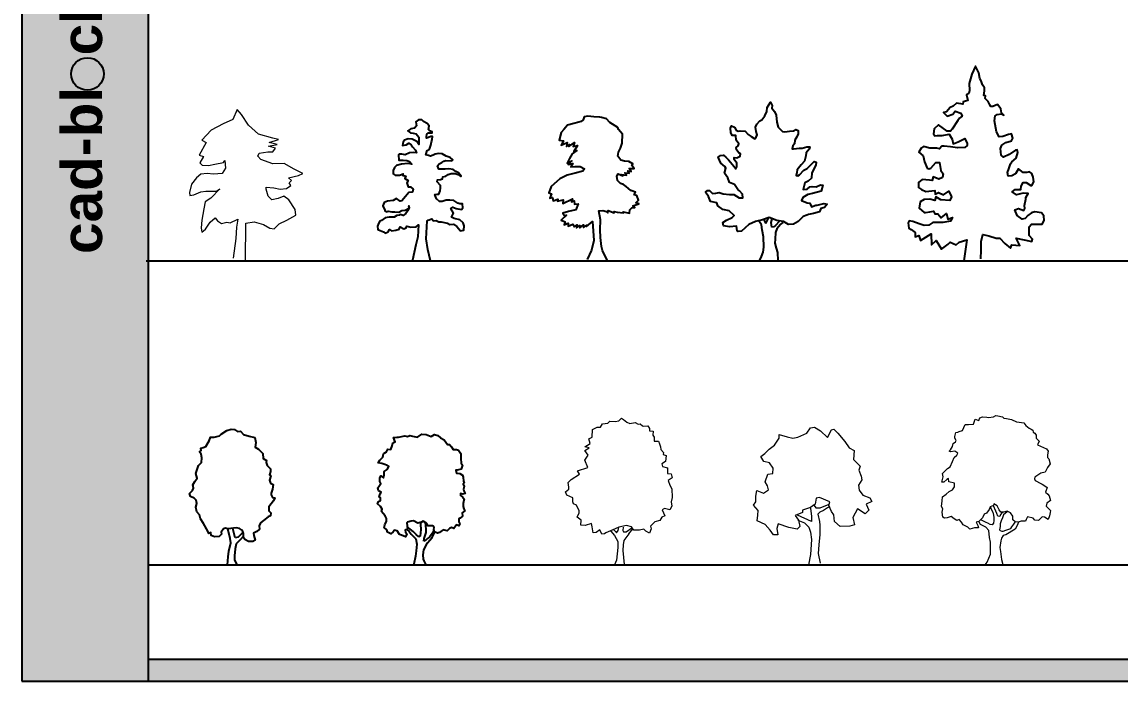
# Model space of a CAD drawing. Header units: millimetres. Extents: x 157249 to 320429, y 217580 to 295459.
# Drawn here: x 157249 to 222099, y 217580 to 256520 of the extents above; entities that cross this region are included whole.
import ezdxf

# ---------------------------------------------------------------- set-up
doc = ezdxf.new("R2010")
doc.units = ezdxf.units.MM
doc.layers.add('www.cad-blocks.net', color=7, linetype='Continuous')
doc.styles.get("Standard").update_dxf_attribs({"font": 'arial.ttf'})

# ---------------------------------------------------------------- blocks, each defined once
blk = doc.blocks.new('A$C643F1F7A')
at = {"lineweight": 0}
for p, q in [((2803, 8940), (2557, 8353)), ((3056, 8655), (2803, 8940)), ((3479, 8026), (3056, 8655)), ((1974, 8097), (1261, 7722)), ((2557, 8353), (1974, 8097)), ((4069, 7493), (3479, 8026)), ((1261, 7722), (728, 7132)), ((4906, 7249), (4069, 7493)), ((4693, 6996), (5241, 7168)), ((5241, 7168), (4906, 7249)), ((980, 7003), (568, 6248)), ((728, 7132), (980, 7003)), ((4659, 6781), (5160, 6869)), ((5078, 6665), (4659, 6781)), ((5160, 6869), (4693, 6996)), ((4913, 6449), (5078, 6665)), ((568, 6248), (819, 6166)), ((819, 6166), (607, 5794)), ((1992, 5805), (2075, 5925)), ((2075, 5925), (2114, 5472)), ((4031, 6191), (4113, 6359)), ((4200, 5989), (4031, 6191)), ((4113, 6359), (4614, 6446)), ((4918, 5744), (4200, 5989)), ((4614, 6446), (4913, 6449)), ((607, 5794), (740, 5664)), ((740, 5664), (1110, 5631)), ((1110, 5631), (1491, 5717)), ((1491, 5717), (1992, 5805)), ((2114, 5472), (1914, 5171)), ((5587, 5750), (4918, 5744)), ((6174, 5420), (5587, 5750)), ((6678, 5173), (6174, 5420)), ((411, 4909), (115, 4536)), ((660, 5126), (411, 4909)), ((1030, 5165), (660, 5126)), ((1412, 5132), (1030, 5165)), ((1914, 5171), (1412, 5132)), ((5844, 4916), (6428, 5040)), ((6013, 4750), (5844, 4916)), ((5882, 4617), (6013, 4750)), ((5967, 4451), (5882, 4617)), ((6428, 5040), (6678, 5173)), ((115, 4536), (0, 4034)), ((0, 4034), (1, 3867)), ((1, 3867), (252, 3905)), ((252, 3905), (668, 4075)), ((668, 4075), (955, 4125)), ((955, 4125), (1587, 4130)), ((1789, 4251), (1256, 3710)), ((1587, 4130), (1789, 4251)), ((4511, 4356), (4965, 4324)), ((4512, 4237), (4511, 4356)), ((4635, 3820), (4512, 4237)), ((4965, 4324), (5348, 4243)), ((5348, 4243), (5718, 4282)), ((5718, 4282), (5967, 4451)), ((924, 3492), (843, 3073)), ((1256, 3710), (924, 3492)), ((4851, 3606), (4635, 3820)), ((5221, 3693), (4851, 3606)), ((5554, 3827), (5221, 3693)), ((5854, 3614), (5554, 3827)), ((6229, 3032), (5854, 3614)), ((843, 3073), (717, 2404)), ((5732, 2407), (6279, 2698)), ((6279, 2698), (6229, 3032)), ((717, 2404), (685, 1950)), ((685, 1950), (723, 1699)), ((936, 1868), (1220, 2288)), ((1220, 2288), (1516, 2541)), ((1516, 2541), (1637, 2375)), ((1637, 2375), (1889, 2210)), ((1889, 2210), (2187, 2296)), ((2187, 2296), (2390, 2250)), ((2390, 2250), (2854, 2468)), ((2774, 2002), (2732, 1333)), ((2854, 2468), (2774, 2002)), ((3291, 0), (3310, 2221)), ((3310, 2221), (3811, 2309)), ((3811, 2309), (4361, 2146)), ((4361, 2146), (4733, 1934)), ((4984, 1900), (5280, 2189)), ((5280, 2189), (5732, 2407)), ((723, 1699), (936, 1868)), ((2732, 1333), (2574, 162)), ((4733, 1934), (4984, 1900))]:
    blk.add_line(p, q, dxfattribs=at)
blk = doc.blocks.new('A$C7AB03A88')
blk.add_lwpolyline([(3122, 0), (2959, 667), (2876, 1312), (2923, 2374), (2985, 2414), (3198, 2477), (3300, 2377), (3457, 2378), (3615, 2301), (3749, 2302), (4126, 2226), (4262, 2149), (4481, 2173), (4678, 2034), (4894, 1783), (5090, 1824), (5110, 2077), (5047, 2256), (4849, 2428), (4517, 2504), (4359, 2582), (4398, 2661), (4475, 2819), (4333, 3093), (4450, 3172), (4631, 3095), (4945, 3041), (5023, 3137), (5022, 3373), (4864, 3372), (4746, 3410), (4509, 3566), (4273, 3586), (4054, 3585), (3819, 3504), (3645, 3503), (3486, 3659), (3406, 3855), (3383, 3933), (3523, 3951), (3619, 3935), (3696, 4132), (3717, 4306), (3716, 4447), (3517, 4681), (3533, 4799), (3713, 4817), (3831, 4841), (3846, 4976), (4026, 5016), (4160, 5096), (4339, 5159), (4575, 5161), (4750, 5101), (4908, 4984), (4930, 5007), (4771, 5202), (4613, 5279), (4455, 5396), (4197, 5433), (3983, 5415), (3826, 5414), (3607, 5429), (3527, 5608), (3644, 5727), (3801, 5823), (3901, 5886), (4036, 5926), (4373, 5906), (4451, 5969), (4293, 6102), (4056, 6179), (3819, 6335), (3600, 6355), (3404, 6314), (3286, 6252), (3129, 6194), (3011, 6233), (2854, 6271), (2930, 6524), (3070, 6604), (3147, 6840), (3185, 7037), (3223, 7178), (3238, 7352), (3143, 7351), (3003, 7294), (2885, 7254), (2885, 7332), (2906, 7490), (3007, 7571), (3220, 7571), (3219, 7627), (3065, 7685), (2999, 7766), (3037, 7979), (2918, 8119), (2703, 8235), (2602, 8330), (2405, 8328), (2249, 8209), (2290, 7974), (2173, 7838), (1960, 7797), (1781, 7694), (1939, 7561), (2097, 7540), (2277, 7502), (2435, 7306), (2437, 7149), (2439, 6874), (2320, 7053), (2201, 7108), (2043, 7185), (1807, 7206), (1589, 7143), (1511, 7007), (1495, 6928), (1473, 6810), (1692, 6851), (1849, 6948), (1984, 6854), (2064, 6736), (2245, 6541), (2302, 6384), (2089, 6400), (1892, 6381), (1635, 6261), (1421, 6316), (1281, 6315), (1225, 6258), (1244, 5944), (1306, 5944), (1503, 5946), (1716, 5925), (1874, 5870), (2016, 5714), (1779, 5751), (1403, 5709), (1112, 5628), (995, 5526), (918, 5351), (919, 5149), (1038, 5072), (1156, 5073), (1291, 5074), (1509, 5137), (1470, 5058), (1667, 4998), (1607, 4863), (1804, 4746), (1727, 4605), (1807, 4370), (1947, 4371), (2106, 4238), (2068, 4058), (1849, 4039), (1637, 3802), (1420, 3542), (1325, 3524), (1105, 3679), (909, 3560), (578, 3535), (382, 3455), (305, 3258), (425, 3006), (425, 2967), (504, 2905), (622, 2946), (836, 2891), (1016, 2893), (1252, 2872), (1425, 2974), (1621, 2993), (1878, 3135), (1838, 3253), (1818, 3017), (1662, 2796), (1506, 2677), (1331, 2738), (1270, 2698), (1135, 2674), (979, 2578), (861, 2577), (681, 2592), (445, 2551), (233, 2392), (132, 2352), (55, 2217), (0, 2059), (18, 1863), (159, 1802), (356, 1725), (453, 1630), (632, 1710), (709, 1846), (828, 1768), (1080, 1809), (1276, 1872), (1337, 2008), (1551, 1891), (1691, 1954), (1730, 2050), (1966, 1996), (2280, 2015), (2414, 2134), (2380, 1426), (2249, 953), (2060, 48)])
blk = doc.blocks.new('A$C1CC73AB5')
blk.add_lwpolyline([(3462, 0), (3167, 617), (3120, 857), (3053, 1387), (3024, 1829), (3045, 2429), (2952, 2959), (3192, 2980), (3414, 2918), (3484, 2850), (3502, 2982), (3857, 2833), (3856, 2922), (4033, 2879), (4413, 2838), (4387, 2901), (4767, 2815), (4784, 3018), (4897, 3126), (5074, 3153), (4959, 3259), (5312, 3376), (5135, 3437), (5291, 3597), (5201, 3861), (5043, 3904), (5111, 4056), (4845, 4168), (4577, 4406), (4419, 4518), (4241, 4580), (4063, 4756), (4017, 5002), (4104, 5154), (4370, 5023), (4281, 5111), (4591, 5069), (4483, 5201), (4748, 5184), (4659, 5316), (4855, 5274), (4746, 5450), (5030, 5452), (4896, 5628), (4965, 5736), (4718, 5866), (4477, 5890), (4256, 5951), (4077, 6196), (4119, 6418), (4225, 6659), (4336, 6950), (4351, 7481), (4109, 7770), (4083, 7877), (3594, 8183), (3396, 8402), (3105, 8469), (3016, 8488), (2663, 8510), (2308, 8552), (2088, 8506), (2026, 8328), (1913, 8239), (1762, 8194), (1471, 8122), (1100, 8011), (880, 7763), (724, 7585), (620, 7142), (860, 7100), (730, 6833), (1082, 6994), (1040, 6766), (1216, 6881), (1173, 6767), (1525, 6998), (1438, 6769), (1684, 6816), (1485, 6460), (1661, 6531), (1378, 6327), (1222, 6060), (1092, 5775), (1356, 5910), (1137, 5687), (1427, 5752), (1296, 5555), (1536, 5576), (1845, 5579), (2112, 5448), (2005, 5296), (1564, 5178), (1078, 5067), (657, 4843), (481, 4683), (130, 4396), (0, 4016), (158, 3954), (66, 3707), (223, 3753), (250, 3557), (534, 3648), (516, 3534), (843, 3606), (826, 3385), (1399, 3673), (1331, 3496), (1488, 3541), (1509, 3346), (1730, 3366), (1600, 3012), (1158, 2920), (831, 2829), (939, 2653), (1053, 2698), (720, 2411), (967, 2299), (899, 2122), (1145, 2237), (1146, 2060), (1411, 2170), (1500, 2019), (1676, 2128), (1634, 1951), (1828, 2085), (1829, 1952), (2049, 2131), (2050, 1979), (2251, 2113), (2227, 2025), (2578, 2337), (2657, 1207), (2528, 631), (2267, 79)])
blk = doc.blocks.new('A$C22487C5C')
for p, q in [((3307, 2135), (3158, 2358)), ((3359, 1840), (3307, 2135)), ((3452, 2431), (3580, 2214)), ((3580, 2214), (3746, 2559)), ((3896, 2266), (3943, 2484)), ((3926, 1992), (3896, 2266)), ((4045, 2021), (3926, 1992)), ((4143, 2092), (4045, 2021)), ((4366, 2319), (4143, 2092)), ((4444, 2144), (4222, 1896)), ((4444, 2144), (4591, 2271)), ((3439, 1427), (3359, 1840)), ((3444, 809), (3439, 1427)), ((4146, 1678), (4128, 1285)), ((4222, 1896), (4146, 1678)), ((3418, 514), (3444, 809)), ((4128, 1285), (4102, 1039)), ((4102, 1039), (4182, 745)), ((4182, 745), (4254, 500)), ((3205, 0), (3322, 268)), ((3322, 268), (3418, 514)), ((4254, 500), (4286, 30))]:
    blk.add_line(p, q)
blk.add_lwpolyline([(5861, 5896), (5666, 5670), (5423, 5373), (5403, 5226), (5355, 5050), (5454, 5030), (5552, 5080), (5816, 5356), (6012, 5455), (6137, 5576), (6430, 5873), (6550, 5825), (6530, 5656), (6288, 5205), (6262, 4889), (6067, 4712), (5871, 4612), (5776, 4218), (6021, 4248), (6168, 4368), (6315, 4398), (6540, 4371), (6806, 4500), (6932, 4473), (6837, 4128), (6318, 3977), (6052, 3925), (5759, 3755), (5683, 3578), (6007, 3434), (6175, 3414), (6275, 3190), (6520, 3290), (6598, 3291), (6990, 3392), (7187, 3345), (7041, 3147), (6817, 3096), (6748, 2899), (6377, 2798), (6082, 2746), (5984, 2696), (5767, 2624), (5475, 2327), (5202, 2178), (4908, 2147), (4612, 2321), (4218, 2388), (3774, 2560), (3382, 2430), (2962, 2329), (2570, 2157), (2131, 1761), (1935, 1731), (1885, 1780), (1834, 2053), (1420, 2022), (1076, 2068), (1025, 2264), (1241, 2413), (1584, 2564), (1709, 2691), (1413, 2955), (1040, 3030), (743, 3245), (672, 3441), (299, 3515), (177, 3809), (0, 4053), (126, 4153), (245, 4154), (422, 3979), (618, 4009), (814, 4032), (1061, 3963), (1426, 3917), (1672, 3919), (1996, 3725), (2214, 3727), (2191, 3944), (2014, 4139), (1915, 4216), (1716, 4509), (1421, 4626), (1320, 4899), (1121, 5192), (1217, 5488), (1146, 5586), (920, 5780), (749, 6123), (896, 6223), (1064, 6252), (1212, 6127), (1361, 5980), (1488, 5834), (1687, 5590), (1807, 5443), (1855, 5570), (1854, 5767), (1705, 5983), (1704, 6110), (1851, 6083), (2047, 6182), (2074, 6330), (1975, 6378), (1848, 6553), (1825, 6700), (1944, 6799), (1971, 6919), (1822, 7142), (1792, 7409), (1574, 7407), (1496, 7582), (1494, 7849), (1542, 7976), (1718, 7900), (1817, 7732), (1937, 7656), (2063, 7685), (2359, 7659), (2529, 7464), (2705, 7346), (2924, 7221), (3000, 7320), (3069, 7447), (2997, 7643), (2967, 7909), (3043, 8086), (3210, 8283), (3336, 8334), (3503, 8581), (3627, 8827), (3646, 9073), (3840, 9369), (3940, 9174), (3920, 9026), (4090, 8831), (4190, 8607), (4222, 8193), (4294, 7899), (4549, 7655), (4696, 7628), (4963, 7658), (5208, 7681), (5334, 7760), (5482, 7712), (5483, 7515), (5408, 7339), (5290, 7141), (5263, 6924), (5166, 6796), (5118, 6628), (5196, 6628), (5392, 6651), (5539, 6652), (5708, 6653), (6002, 6733), (6079, 6733), (6177, 6734), (6129, 6607), (5956, 6389), (5936, 6213)], close=True)
blk = doc.blocks.new('A$C241C5854')
blk.add_lwpolyline([(4292, 124), (4330, 640), (4326, 1156), (4428, 1557), (4765, 1486), (5209, 1342), (5430, 1343), (5727, 1019), (6056, 759), (6128, 949), (6613, 910), (6388, 1351), (6863, 1249), (7306, 1137), (7347, 1285), (7156, 1504), (7152, 2020), (7298, 2169), (7593, 2171), (7930, 2174), (8033, 2396), (8031, 2659), (7882, 2837), (7482, 2907), (7293, 2832), (7073, 2683), (6927, 2503), (6748, 2459), (6451, 2678), (6301, 3014), (6522, 3089), (6849, 2976), (6890, 3092), (6889, 3271), (6960, 3640), (6959, 3756), (7105, 3978), (6810, 4008), (6400, 3899), (6146, 4076), (6323, 4225), (6660, 4228), (6691, 4417), (6805, 4639), (6984, 4641), (7248, 4453), (7322, 4454), (7426, 4676), (7392, 4939), (7316, 5159), (7168, 5264), (7021, 5231), (6800, 5229), (6535, 5448), (6358, 5152), (6138, 5034), (5917, 5001), (5873, 5222), (5945, 5443), (6059, 5739), (6132, 5845), (6383, 6068), (6496, 6406), (6453, 6553), (6347, 6552), (5981, 6286), (5645, 6136), (5497, 6251), (5462, 6651), (5534, 6841), (5786, 6990), (6122, 7098), (6195, 7246), (6119, 7509), (5929, 7476), (5604, 7357), (5383, 7324), (5233, 7618), (5190, 7838), (5156, 8059), (5112, 8280), (5152, 8575), (5257, 8650), (5520, 8683), (5668, 8611), (5519, 8757), (5475, 8978), (5294, 9240), (5001, 9121), (4885, 9121), (4810, 9267), (4735, 9414), (4555, 9602), (4585, 9750), (4479, 9781), (4509, 10044), (4508, 10223), (4401, 10412), (4325, 10632), (4250, 10779), (4174, 11105), (3981, 11514), (3764, 11028), (3621, 10480), (3624, 10069), (3594, 9890), (3447, 9815), (3524, 9478), (3261, 9403), (3230, 9255), (2861, 9326), (2673, 9145), (2495, 9070), (2276, 8805), (2087, 8772), (2309, 8553), (2645, 8661), (2791, 8851), (3119, 8738), (3194, 8560), (3047, 8443), (2943, 8295), (2610, 7776), (2506, 7670), (2316, 7668), (1797, 8033), (1547, 7810), (1507, 7515), (1581, 7399), (1729, 7401), (2024, 7403), (2434, 7480), (2615, 7186), (2659, 6924), (2953, 7042), (3352, 7224), (3501, 6930), (3502, 6825), (3356, 6708), (2914, 6673), (2513, 6743), (2144, 6772), (1997, 6771), (1851, 6622), (1703, 6663), (1292, 6660), (923, 6762), (776, 6656), (631, 6434), (896, 6215), (972, 5847), (1123, 5479), (1228, 5438), (1344, 5481), (1636, 5810), (1857, 5812), (1934, 5338), (2083, 5150), (2043, 4929), (1823, 4822), (1495, 4966), (1423, 4745), (1275, 4775), (833, 4814), (613, 4623), (616, 4328), (795, 4224), (1060, 4110), (1575, 4156), (1608, 3935), (1797, 4042), (2093, 3897), (2418, 4121), (2568, 3795), (2464, 3574), (1948, 3601), (1652, 3788), (1580, 3567), (1284, 3638), (947, 3635), (727, 3486), (657, 3117), (954, 2856), (1027, 2857), (1290, 2901), (1511, 2934), (1586, 2787), (1765, 2789), (1956, 2538), (2281, 2793), (2357, 2467), (2619, 2574), (2505, 2352), (2064, 2275), (1474, 2271), (1223, 2121), (960, 2088), (664, 2191), (294, 2335), (73, 2375), (0, 2259), (45, 1933), (193, 1860), (415, 1673), (417, 1420), (638, 1495), (745, 1201), (1374, 1606), (1379, 943), (1672, 1209), (1971, 695), (2369, 993), (2484, 1099), (2853, 955), (3031, 1103), (3472, 1254), (3303, 0)])
blk = doc.blocks.new('A$C46742071')
for p, q in [((2678, 1596), (2556, 2155)), ((2855, 1639), (2678, 1596)), ((2857, 1361), (2740, 1255)), ((3147, 1924), (2855, 1639)), ((2974, 1480), (2857, 1361)), ((3179, 1701), (2974, 1480)), ((2683, 960), (2640, 547)), ((2740, 1255), (2683, 960)), ((2640, 547), (2642, 311)), ((2642, 311), (2762, 46))]:
    blk.add_line(p, q)
blk.add_lwpolyline([(2232, 0), (2274, 472), (2314, 809), (2428, 1299), (2384, 1564), (2261, 2136), (2109, 2168), (1992, 2134), (1863, 1943), (1876, 1825), (1747, 1677), (1465, 1658), (1274, 1745), (1256, 1921), (1126, 1849), (1079, 1996), (827, 2453), (631, 2717), (587, 2952), (421, 3128), (360, 3405), (417, 3629), (386, 3818), (267, 3952), (48, 4039), (0, 4215), (176, 4394), (221, 4542), (190, 4731), (306, 4925), (435, 5133), (374, 5410), (448, 5647), (518, 5871), (693, 6049), (721, 6327), (677, 6550), (587, 6680), (675, 6769), (657, 6904), (804, 6947), (951, 7007), (1155, 7333), (1229, 7557), (1448, 7558), (1759, 7620), (1859, 7722), (2199, 7948), (2451, 8021), (2657, 8010), (2818, 7893), (2995, 7895), (3174, 7702), (3516, 7604), (3853, 7531), (3902, 7236), (3875, 6958), (4065, 6842), (4320, 6591), (4335, 6284), (4529, 6180), (4513, 6049), (4574, 5873), (4782, 5681), (4770, 5521), (4713, 5326), (4802, 5268), (4715, 5002), (4776, 4826), (4936, 4755), (4896, 4473), (4810, 4236), (4823, 4135), (4900, 3988), (5031, 3973), (4944, 3782), (4815, 3617), (4681, 3427), (4683, 3191), (4789, 3086), (4774, 2909), (4644, 2837), (4363, 2628), (4188, 2479), (4100, 2314), (4119, 2121), (3973, 1972), (3779, 1882), (3797, 1735), (3859, 1470), (3724, 1381), (3476, 1379), (3252, 1512), (3179, 1629), (3177, 1865), (3147, 1966), (3070, 2083), (2952, 2158), (2775, 2186), (2261, 2136)])
blk = doc.blocks.new('A$C79496B3A')
for p, q in [((1722, 2084), (1858, 1984)), ((2106, 1969), (1750, 2249)), ((1858, 1984), (1989, 1821)), ((2284, 1794), (2106, 1969)), ((2547, 2091), (2508, 1695)), ((2561, 2504), (2532, 2386)), ((2532, 2386), (2547, 2091)), ((2872, 2123), (2826, 2506)), ((2873, 1917), (2872, 2123)), ((3315, 2025), (3215, 1848)), ((1989, 1821), (2257, 1545)), ((2257, 1545), (2306, 1221)), ((2433, 1665), (2284, 1794)), ((2508, 1695), (2433, 1665)), ((2730, 1402), (2758, 1562)), ((2818, 1444), (2730, 1402)), ((2734, 884), (2954, 1298)), ((2758, 1562), (2873, 1917)), ((2952, 1563), (2818, 1444)), ((3069, 1640), (2952, 1563)), ((2954, 1298), (3229, 1624)), ((3215, 1848), (3069, 1640)), ((3229, 1624), (3378, 1937)), ((2279, 838), (2235, 513)), ((2306, 1221), (2279, 838)), ((2694, 605), (2734, 884)), ((2235, 513), (2138, 41)), ((2709, 340), (2694, 605)), ((2756, 235), (2709, 340)), ((2859, 0), (2756, 235))]:
    blk.add_line(p, q)
blk.add_lwpolyline([(4904, 6608), (4905, 6549), (4907, 6283), (4939, 6018), (5011, 5888), (4954, 5711), (4925, 5652), (4689, 5604), (4618, 5590), (4661, 5414), (4855, 5398), (5003, 5311), (5046, 5181), (5077, 4958), (5108, 4857), (5049, 4781), (5109, 4634), (5068, 4486), (5099, 4385), (5172, 4222), (5025, 4178), (4894, 4219), (4895, 4101), (5013, 4031), (5115, 3884), (5086, 3825), (5046, 3631), (5047, 3454), (5090, 3324), (5150, 3206), (4991, 3087), (5022, 2881), (4876, 2758), (4787, 2715), (4789, 2538), (4849, 2421), (4803, 2315), (4655, 2360), (4555, 2241), (4497, 2152), (4362, 2210), (4244, 2150), (4115, 2015), (3862, 2072), (3732, 1970), (3656, 1923), (3539, 1880), (3349, 1950), (3314, 2097), (3347, 2215), (3253, 2320), (3123, 2302), (2958, 2317), (2898, 2447), (2691, 2581), (2590, 2533), (2384, 2460), (2118, 2606), (1983, 2588), (1765, 2527), (1719, 2497), (1750, 2308), (1768, 2114), (1621, 2054), (1652, 1936), (1724, 1836), (1637, 1658), (1417, 1758), (1282, 1803), (1150, 2021), (1002, 2049), (914, 1960), (780, 1841), (590, 1928), (543, 2075), (382, 2209), (422, 2369), (526, 2593), (525, 2741), (448, 2904), (329, 3034), (227, 3151), (268, 3299), (166, 3445), (0, 3608), (45, 3756), (175, 3816), (161, 3963), (85, 4022), (143, 4199), (201, 4301), (53, 4375), (9, 4564), (68, 4641), (184, 4819), (137, 4936), (123, 5126), (181, 5261), (342, 5144), (387, 5321), (385, 5511), (561, 5647), (661, 5825), (530, 5895), (424, 5941), (247, 5998), (40, 6039), (127, 6187), (303, 6365), (347, 6572), (419, 6619), (524, 6679), (611, 6839), (771, 6811), (858, 7035), (903, 7212), (1033, 7272), (942, 7537), (1136, 7551), (1237, 7552), (1607, 7631), (1755, 7585), (1902, 7645), (2062, 7605), (2357, 7548), (2609, 7727), (2857, 7712), (3153, 7596), (3363, 7703), (3553, 7646), (3718, 7512), (3925, 7396), (4028, 7249), (4117, 7120), (4252, 7121), (4371, 6974), (4460, 6827), (4650, 6812), (4768, 6771)], close=True)
blk = doc.blocks.new('A$C15B6674C')
at = {"lineweight": 0}
for p, q in [((2495, 8377), (2615, 8499)), ((2615, 8499), (2919, 8478)), ((2919, 8478), (3136, 8520)), ((3136, 8520), (3296, 8664)), ((3296, 8664), (3422, 8602)), ((3422, 8602), (3624, 8426)), ((1579, 7545), (1598, 8009)), ((1598, 8009), (1855, 8132)), ((1855, 8132), (2056, 8133)), ((2056, 8133), (2175, 8335)), ((2175, 8335), (2495, 8377)), ((3624, 8426), (3785, 8347)), ((3785, 8347), (4106, 8407)), ((4106, 8407), (4284, 8311)), ((4284, 8311), (4404, 8329)), ((4404, 8329), (4549, 8210)), ((4549, 8210), (4606, 8193)), ((4606, 8193), (4847, 8212)), ((4847, 8212), (4951, 8053)), ((4951, 8053), (4952, 7915)), ((4952, 7915), (5170, 7894)), ((5170, 7894), (5155, 7676)), ((1142, 6980), (1444, 7183)), ((1379, 7446), (1579, 7545)), ((1444, 7183), (1379, 7446)), ((5155, 7676), (5236, 7556)), ((5236, 7556), (5238, 7316)), ((5238, 7316), (5496, 7318)), ((5496, 7318), (5537, 7157)), ((5537, 7157), (5601, 6975)), ((1132, 6196), (1334, 6493)), ((1384, 6921), (1142, 6980)), ((1144, 6758), (1384, 6921)), ((1334, 6493), (1144, 6758)), ((5601, 6975), (5620, 6814)), ((5620, 6814), (5782, 6638)), ((5782, 6638), (5765, 6517)), ((5765, 6517), (5944, 6456)), ((1323, 5748), (1132, 6196)), ((5906, 6117), (5690, 5975)), ((5690, 5975), (5731, 5815)), ((5944, 6456), (5906, 6117)), ((338, 5044), (821, 5366)), ((712, 5568), (1323, 5748)), ((821, 5366), (712, 5568)), ((5731, 5815), (6012, 5737)), ((6012, 5737), (6015, 5399)), ((6015, 5399), (6233, 5377)), ((6233, 5377), (6298, 5137)), ((156, 4865), (338, 5044)), ((198, 4601), (156, 4865)), ((182, 4481), (198, 4601)), ((6298, 5137), (6058, 4998)), ((6058, 4998), (6158, 4712)), ((6158, 4712), (6280, 4495)), ((0, 4319), (182, 4481)), ((65, 4119), (0, 4319)), ((427, 3961), (65, 4119)), ((429, 3738), (427, 3961)), ((6284, 3991), (6229, 3732)), ((6280, 4495), (6284, 3991)), ((470, 3618), (429, 3738)), ((648, 3539), (470, 3618)), ((794, 3202), (648, 3539)), ((5848, 3328), (5711, 3264)), ((5711, 3264), (5851, 2904)), ((6152, 3250), (5848, 3328)), ((6271, 3469), (6152, 3250)), ((6229, 3732), (6271, 3469)), ((676, 2821), (795, 3082)), ((918, 2645), (676, 2821)), ((795, 3082), (794, 3202)), ((898, 2341), (918, 2645)), ((5572, 2621), (5275, 2539)), ((5674, 2823), (5572, 2621)), ((5851, 2904), (5674, 2823)), ((1161, 2326), (898, 2341)), ((1522, 2449), (1161, 2326)), ((1563, 2249), (1522, 2449)), ((1623, 1888), (1563, 2249)), ((2023, 2069), (1807, 1907)), ((2146, 1812), (2023, 2069)), ((2785, 2075), (2386, 1894)), ((2676, 1987), (2896, 1748)), ((3145, 2238), (2785, 2075)), ((2849, 2075), (2947, 1979)), ((2947, 1979), (3010, 1899)), ((3010, 1899), (3107, 2037)), ((3107, 2037), (3145, 2238)), ((3592, 2322), (3145, 2238)), ((3409, 2240), (3388, 2040)), ((3388, 2040), (3411, 1959)), ((3411, 1959), (3572, 1961)), ((3572, 1961), (3914, 2187)), ((3890, 2244), (3592, 2322)), ((3812, 1945), (3972, 2124)), ((4035, 2045), (3890, 2244)), ((4356, 2047), (4035, 2045)), ((4614, 2112), (4356, 2047)), ((4735, 1993), (4614, 2112)), ((4959, 1874), (4735, 1993)), ((5055, 2133), (4959, 1874)), ((5275, 2539), (5013, 2296)), ((5013, 2296), (5055, 2133)), ((1807, 1907), (1623, 1888)), ((2306, 1830), (2146, 1812)), ((2386, 1894), (2306, 1830)), ((2896, 1748), (3082, 1389)), ((3082, 1389), (3085, 1027)), ((3443, 1449), (3405, 1190)), ((3733, 1842), (3443, 1449)), ((3733, 1842), (3812, 1945)), ((3085, 1027), (3011, 282)), ((3405, 1190), (3384, 846)), ((3384, 846), (3454, 27)), ((3011, 282), (2892, 0))]:
    blk.add_line(p, q, dxfattribs=at)
blk = doc.blocks.new('A$C1C5C26A9')
at = {"lineweight": 0}
for p, q in [((2620, 7546), (3153, 7787)), ((3153, 7787), (3365, 8109)), ((3365, 8109), (3602, 8142)), ((3602, 8142), (3955, 7930)), ((3955, 7930), (4363, 7529)), ((4363, 7529), (4596, 7989)), ((4596, 7989), (4734, 8013)), ((4734, 8013), (4972, 7778)), ((1233, 7076), (1520, 7483)), ((1519, 7697), (1978, 7563)), ((1520, 7483), (1519, 7697)), ((1978, 7563), (2323, 7490)), ((2323, 7490), (2620, 7546)), ((4972, 7778), (5381, 7300)), ((5381, 7300), (5651, 6927)), ((436, 6405), (672, 6590)), ((672, 6590), (914, 6837)), ((914, 6837), (1233, 7076)), ((5651, 6927), (5943, 6769)), ((5943, 6769), (5894, 6234)), ((599, 6108), (436, 6405)), ((943, 6035), (599, 6108)), ((1160, 5715), (943, 6035)), ((5894, 6234), (6109, 6021)), ((6109, 6021), (6302, 5832)), ((685, 4909), (842, 5361)), ((842, 5361), (1139, 5394)), ((1139, 5394), (1160, 5715)), ((6302, 5832), (6220, 5594)), ((6220, 5594), (6360, 5244)), ((6360, 5244), (6385, 5030)), ((824, 4666), (685, 4909)), ((879, 4429), (824, 4666)), ((6385, 5030), (6204, 4708)), ((6204, 4708), (6229, 4418)), ((133, 4072), (184, 4393)), ((136, 3720), (133, 4072)), ((184, 4393), (583, 4236)), ((583, 4236), (879, 4429)), ((3688, 3939), (3637, 3587)), ((3901, 3994), (3688, 3939)), ((4500, 3732), (3901, 3994)), ((6229, 4418), (6445, 4121)), ((6445, 4121), (6874, 3964)), ((6874, 3964), (6983, 3751)), ((0, 3536), (136, 3720)), ((270, 3217), (0, 3536)), ((3371, 3402), (2891, 3238)), ((3637, 3587), (3371, 3402)), ((3372, 3348), (3429, 2867)), ((3584, 3510), (3669, 3374)), ((3669, 3374), (3937, 3376)), ((3937, 3376), (4470, 3594)), ((4365, 3379), (4129, 3217)), ((4502, 3434), (4365, 3379)), ((4448, 3517), (4500, 3732)), ((4611, 3167), (4448, 3517)), ((6131, 3316), (5867, 2802)), ((6591, 3022), (6131, 3316)), ((6983, 3751), (6641, 3588)), ((6641, 3588), (6804, 3238)), ((221, 2598), (249, 2949)), ((681, 2387), (221, 2598)), ((249, 2949), (270, 3217)), ((2892, 3100), (2466, 2913)), ((2466, 2913), (2659, 2647)), ((3431, 2569), (2603, 2937)), ((2605, 2647), (3004, 2489)), ((2659, 2647), (2738, 2273)), ((2891, 3238), (2892, 3100)), ((3429, 2867), (3431, 2569)), ((3908, 3108), (3802, 3000)), ((3802, 3000), (3890, 2573)), ((4129, 3217), (3908, 3108)), ((4743, 2954), (4611, 3167)), ((4776, 2557), (4743, 2954)), ((5867, 2802), (5955, 2375)), ((6804, 3238), (6591, 3022)), ((975, 2046), (681, 2387)), ((1168, 1780), (975, 2046)), ((1453, 2424), (1379, 2156)), ((1379, 2156), (1435, 1782)), ((2074, 2215), (1453, 2424)), ((2579, 2112), (2074, 2215)), ((2738, 2273), (2579, 2112)), ((3004, 2489), (3273, 2224)), ((3273, 2224), (3360, 1927)), ((3890, 2573), (3914, 2359)), ((3914, 2359), (3919, 1801)), ((5123, 2262), (4776, 2557)), ((5688, 2297), (5123, 2262)), ((5955, 2375), (5688, 2297)), ((1435, 1782), (1168, 1780)), ((3360, 1927), (3417, 1499)), ((3417, 1499), (3370, 620)), ((3919, 1801), (3847, 1182)), ((3847, 1182), (3820, 677)), ((3820, 677), (3932, 112)), ((3370, 620), (3237, 0))]:
    blk.add_line(p, q, dxfattribs=at)
blk = doc.blocks.new('A$C66EA4604')
at = {"lineweight": 0}
for p, q in [((1882, 8324), (1980, 8607)), ((1980, 8607), (2200, 8542)), ((2200, 8542), (2266, 8695)), ((2266, 8695), (2413, 8744)), ((2413, 8744), (2667, 8732)), ((2667, 8732), (2782, 8714)), ((2782, 8714), (3068, 8749)), ((3068, 8749), (3215, 8836)), ((3215, 8836), (3316, 8804)), ((3316, 8804), (3603, 8753)), ((3603, 8753), (3670, 8673)), ((3670, 8673), (3838, 8655)), ((3838, 8655), (4139, 8590)), ((4139, 8590), (4427, 8445)), ((4427, 8445), (4575, 8427)), ((784, 7580), (835, 7829)), ((835, 7829), (969, 7849)), ((969, 7849), (1049, 7883)), ((1049, 7883), (1235, 7952)), ((1235, 7952), (1400, 8302)), ((1400, 8302), (1600, 8303)), ((1600, 8303), (1882, 8324)), ((4575, 8427), (4862, 8396)), ((4862, 8396), (4978, 8229)), ((4978, 8229), (5165, 8083)), ((5165, 8083), (5299, 8031)), ((5299, 8031), (5400, 7965)), ((5400, 7965), (5415, 7851)), ((5415, 7851), (5502, 7784)), ((5502, 7784), (5584, 7666)), ((641, 6992), (687, 7178)), ((687, 7178), (820, 7280)), ((785, 7494), (784, 7580)), ((872, 7347), (785, 7494)), ((820, 7280), (872, 7347)), ((5584, 7666), (5585, 7484)), ((5585, 7484), (5773, 7318)), ((5773, 7318), (5674, 7098)), ((442, 6723), (523, 6809)), ((524, 6676), (442, 6723)), ((523, 6809), (641, 6992)), ((777, 6725), (524, 6676)), ((959, 6612), (777, 6725)), ((912, 6478), (959, 6612)), ((5674, 7098), (6192, 6868)), ((6192, 6868), (6293, 6721)), ((6293, 6721), (6262, 6501)), ((6262, 6501), (6263, 6353)), ((517, 5787), (648, 6108)), ((648, 6108), (746, 6343)), ((746, 6343), (912, 6478)), ((6263, 6353), (6330, 6267)), ((6419, 5967), (6267, 5765)), ((6330, 6267), (6419, 5967)), ((22, 4900), (87, 5201)), ((52, 5401), (350, 5705)), ((87, 5201), (52, 5401)), ((350, 5705), (517, 5787)), ((5503, 5191), (5489, 5091)), ((5869, 5413), (5503, 5191)), ((6122, 5482), (5869, 5413)), ((6267, 5765), (6122, 5482)), ((137, 4881), (22, 4900)), ((303, 5050), (137, 4881)), ((403, 5103), (303, 5050)), ((423, 4917), (403, 5103)), ((758, 4839), (423, 4917)), ((642, 4436), (760, 4619)), ((760, 4619), (758, 4839)), ((5489, 5091), (5538, 4991)), ((5538, 4991), (5859, 4812)), ((5859, 4812), (5941, 4779)), ((5941, 4779), (6094, 4680)), ((6094, 4680), (6243, 4581)), ((6243, 4581), (6145, 4293)), ((45, 3796), (62, 4031)), ((62, 4031), (276, 4180)), ((276, 4180), (442, 4335)), ((442, 4335), (642, 4436)), ((6145, 4293), (6280, 4180)), ((6280, 4180), (6347, 4080)), ((6347, 4080), (6436, 3813)), ((0, 3443), (45, 3796)), ((82, 3310), (0, 3443)), ((36, 3109), (82, 3310)), ((2810, 3283), (2659, 3062)), ((2875, 3432), (2810, 3283)), ((3075, 3519), (2875, 3432)), ((2890, 3418), (2924, 3298)), ((2924, 3298), (3026, 3113)), ((3089, 3601), (3075, 3519)), ((3212, 3186), (3076, 3486)), ((3276, 3487), (3089, 3601)), ((3412, 3254), (3276, 3487)), ((3494, 3117), (3412, 3254)), ((6217, 3659), (6185, 3477)), ((6185, 3477), (6440, 3226)), ((6436, 3813), (6217, 3659)), ((72, 2822), (36, 3109)), ((173, 2756), (72, 2822)), ((339, 2791), (173, 2756)), ((573, 2860), (339, 2791)), ((741, 2727), (573, 2860)), ((909, 2628), (741, 2727)), ((1042, 2682), (909, 2628)), ((1177, 2530), (1042, 2682)), ((2427, 2774), (2194, 2571)), ((2481, 2593), (2327, 2673)), ((2525, 2994), (2427, 2774)), ((2659, 3062), (2525, 2994)), ((3026, 3113), (3061, 2946)), ((3061, 2946), (3081, 2812)), ((3082, 2631), (3064, 2464)), ((3081, 2812), (3081, 2731)), ((3081, 2731), (3082, 2631)), ((3261, 3034), (3212, 3186)), ((3329, 2881), (3261, 3034)), ((3448, 2868), (3329, 2881)), ((3481, 2983), (3448, 2868)), ((3517, 2615), (3466, 2433)), ((3580, 3103), (3481, 2983)), ((3661, 3118), (3494, 3117)), ((3597, 2783), (3517, 2615)), ((3662, 2951), (3597, 2783)), ((3880, 3172), (3661, 3118)), ((3881, 3139), (3662, 2951)), ((4082, 3088), (3880, 3172)), ((4203, 2874), (4082, 3088)), ((4219, 2673), (4203, 2874)), ((4353, 2541), (4219, 2673)), ((5007, 2679), (4955, 2579)), ((5072, 2847), (5007, 2679)), ((5407, 2764), (5072, 2847)), ((5508, 2650), (5407, 2764)), ((5724, 2633), (5508, 2650)), ((5942, 2835), (5724, 2633)), ((6090, 2822), (5942, 2835)), ((6291, 2690), (6090, 2822)), ((6376, 2905), (6291, 2690)), ((6408, 3092), (6376, 2905)), ((6440, 3226), (6408, 3092)), ((1279, 2364), (1177, 2530)), ((1547, 2232), (1279, 2364)), ((1663, 2118), (1547, 2232)), ((1949, 2187), (1663, 2118)), ((2183, 2189), (1949, 2187)), ((2194, 2571), (2047, 2523)), ((2047, 2523), (2148, 2337)), ((2148, 2337), (2183, 2189)), ((2296, 2391), (2194, 2571)), ((2617, 2226), (2296, 2391)), ((2629, 2508), (2481, 2593)), ((2800, 2027), (2617, 2226)), ((2730, 2461), (2629, 2508)), ((2864, 2395), (2730, 2461)), ((2837, 1626), (2800, 2027)), ((2998, 2377), (2864, 2395)), ((3064, 2464), (2998, 2377)), ((3453, 2280), (3421, 2080)), ((3421, 2080), (3455, 2032)), ((3466, 2433), (3453, 2280)), ((3455, 2032), (3555, 1999)), ((3555, 1999), (3636, 2000)), ((3636, 2000), (3789, 2049)), ((3789, 2049), (4089, 2152)), ((4357, 2120), (3791, 1782)), ((4089, 2152), (4155, 2253)), ((4155, 2253), (4273, 2406)), ((4273, 2406), (4339, 2521)), ((4521, 2523), (4353, 2541)), ((4475, 2322), (4357, 2120)), ((4540, 2523), (4475, 2322)), ((4707, 2591), (4521, 2523)), ((4840, 2578), (4707, 2591)), ((4955, 2579), (4840, 2578)), ((2892, 1340), (2837, 1626)), ((2897, 638), (2892, 1340)), ((3493, 1431), (3443, 1029)), ((3539, 1579), (3493, 1431)), ((3638, 1747), (3539, 1579)), ((3791, 1782), (3638, 1747)), ((3443, 1029), (3479, 795)), ((3479, 795), (3549, 328)), ((2568, 0), (2700, 168)), ((2700, 168), (2897, 638)), ((3549, 328), (3619, 27))]:
    blk.add_line(p, q, dxfattribs=at)
blk = doc.blocks.new('FORMAT')
at = {"layer": 'www.cad-blocks.net', "true_color": 0x444444}
blk.add_hatch(color=250, dxfattribs=at).paths.add_polyline_path([(157249, 217580), (164707, 217580), (164707, 295459), (157249, 295459)])
at = {"layer": 'www.cad-blocks.net', "true_color": 0x546d8e}
blk.add_hatch(color=155, dxfattribs=at).paths.add_polyline_path([(160154, 253446, 1), (162076, 253446, 1)])
h = blk.add_hatch(color=155, dxfattribs=at)
h.set_gradient(color1=(68, 68, 68), color2=(84, 109, 142), tint=1)
h.paths.add_polyline_path([(164707, 218873), (164707, 217580), (320429, 217580), (320429, 218873)])
at = {"layer": 'www.cad-blocks.net', "color": 250, "true_color": 0x444444}
for p, q in [((157249, 295459), (157249, 217580)), ((164707, 295459), (164707, 217580)), ((157249, 217580), (164707, 217580))]:
    blk.add_line(p, q, dxfattribs=at)
at = {"layer": 'www.cad-blocks.net'}
blk.add_line((164707, 295459), (164707, 217580), dxfattribs=at)
at = {"layer": 'www.cad-blocks.net', "color": 155, "true_color": 0x546d8e}
for p, q in [((164707, 293363), (164707, 218873)), ((164578, 242402), (320429, 242402)), ((164707, 224440), (320429, 224440)), ((164707, 218873), (320429, 218873)), ((164707, 218873), (320429, 218873)), ((164707, 217580), (320429, 217580))]:
    blk.add_line(p, q, dxfattribs=at)
blk.add_circle((161115, 253446), 961, dxfattribs=at)
at = {"layer": 'www.cad-blocks.net', "insert": (159581, 242810), "char_height": 2400, "attachment_point": 1, "rotation": 90}
blk.add_mtext_dynamic_manual_height_columns('{\\fArial|b1|i0|c0|p34;\\C255;\\c16777215;cad-bl  cks net}', width=33614.95, gutter_width=12.5, heights=[0], dxfattribs=at)

msp = doc.modelspace()

# ---------------------------------------------------------------- block references
for name, p in [('A$C241C5854', (209577, 242402)), ('A$C22487C5C', (197609, 242402)), ('A$C643F1F7A', (167153, 242402)), ('A$C7AB03A88', (178254, 242402)), ('A$C1CC73AB5', (188365, 242402)), ('A$C15B6674C', (189355, 224440)), ('A$C66EA4604', (211558, 224440)), ('A$C46742071', (167153, 224440)), ('A$C79496B3A', (178254, 224440)), ('A$C1C5C26A9', (200456, 224440))]:
    msp.add_blockref(name, p)
at = {"layer": 'www.cad-blocks.net'}
msp.add_blockref('FORMAT', (0, 0), dxfattribs=at)

doc.saveas('drawing.dxf')
